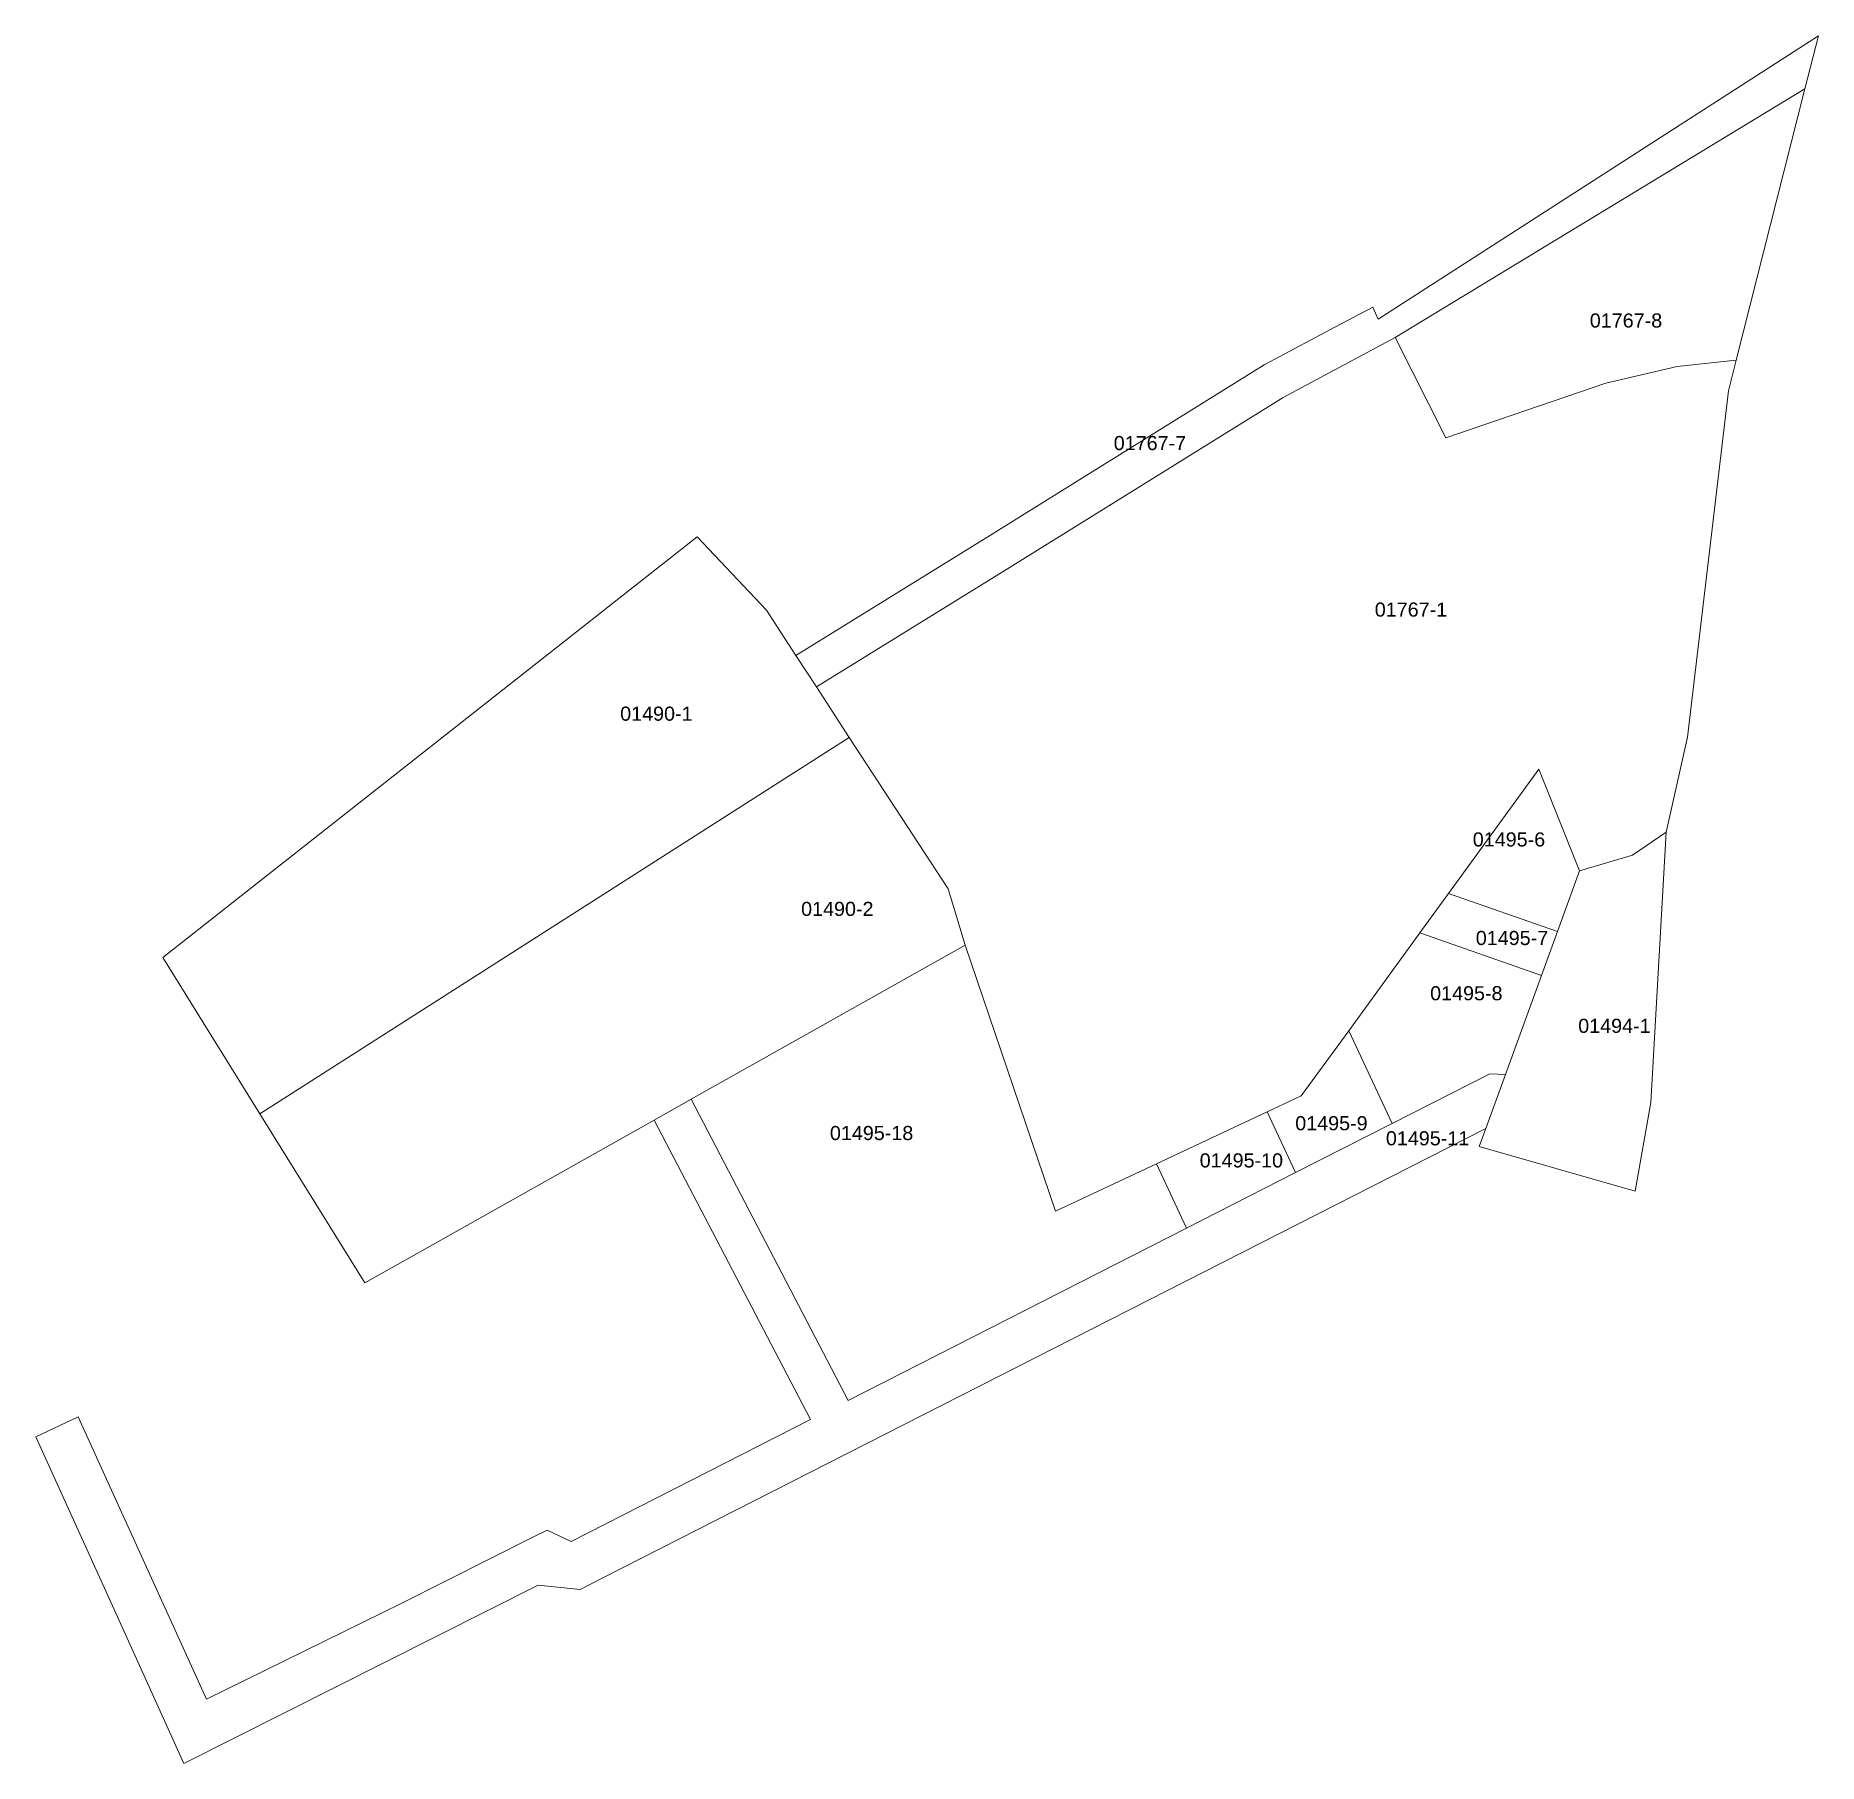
# Model space of a CAD drawing. Header units: metres. Extents: x 7508319 to 7508508, y 4691402 to 4691586.
import ezdxf

# ---------------------------------------------------------------- set-up
doc = ezdxf.new("R2010")
doc.units = ezdxf.units.M
for name, color, linetype, lineweight in [('Nr Parceles Baze', 7, 'Continuous', 0), ('Nr-Kojshi', 251, 'Continuous', 0), ('Parc-Kojshi', 251, 'Continuous', 0), ('Parcela Baze', 7, 'Continuous', 0)]:
    doc.layers.add(name, color=color, linetype=linetype, lineweight=lineweight)
doc.styles.get("Standard").update_dxf_attribs({"font": 'arial.ttf'})

msp = doc.modelspace()

# ---------------------------------------------------------------- linework, layer by layer
at = {"layer": 'Parc-Kojshi'}
for points in [[(7508506.53, 4691580.3), (7508463.02, 4691553.87), (7508451.1, 4691547.5), (7508422.12, 4691529.48), (7508401.52, 4691516.76), (7508399.33, 4691520.11), (7508420.01, 4691532.88), (7508425.75, 4691536.45), (7508449.1, 4691550.97), (7508456.68, 4691555.01), (7508460.62, 4691557.12), (7508461.19, 4691555.82), (7508507.96, 4691585.95), (7508506.53, 4691580.3)], [(7508463.02, 4691553.87), (7508506.53, 4691580.3), (7508499.23, 4691551.48), (7508492.95, 4691550.82), (7508485.39, 4691549.04), (7508468.39, 4691543.21), (7508463.02, 4691553.87)], [(7508388.87, 4691532.69), (7508396.21, 4691524.9), (7508399.33, 4691520.11), (7508401.52, 4691516.76), (7508405.02, 4691511.4), (7508342.41, 4691471.42), (7508332.11, 4691488), (7508388.87, 4691532.69)], [(7508415.51, 4691495.32), (7508417.33, 4691489.34), (7508388.21, 4691472.96), (7508384.29, 4691470.75), (7508358.47, 4691456.23), (7508353.56, 4691453.47), (7508342.41, 4691471.42), (7508405.02, 4691511.4), (7508415.51, 4691495.32)], [(7508488.49, 4691463.2), (7508471.92, 4691467.92), (7508472.63, 4691469.85), (7508474.71, 4691475.59), (7508478.54, 4691486.11), (7508480.24, 4691490.78), (7508482.59, 4691497.24), (7508488.22, 4691498.89), (7508491.78, 4691501.33), (7508490.17, 4691472.62), (7508488.49, 4691463.2)], [(7508480.24, 4691490.78), (7508478.54, 4691486.11), (7508465.62, 4691490.62), (7508468.68, 4691494.82), (7508480.24, 4691490.78)], [(7508478.54, 4691486.11), (7508474.71, 4691475.59), (7508473.06, 4691475.67), (7508462.69, 4691470.39), (7508458.07, 4691480.24), (7508465.62, 4691490.62), (7508478.54, 4691486.11)], [(7508417.33, 4691489.34), (7508426.91, 4691461.07), (7508437.64, 4691466.1), (7508440.84, 4691459.27), (7508404.89, 4691440.97), (7508388.21, 4691472.96), (7508417.33, 4691489.34)], [(7508453.03, 4691473.32), (7508458.07, 4691480.24), (7508462.69, 4691470.39), (7508452.43, 4691465.17), (7508449.41, 4691471.62), (7508453.03, 4691473.32)], [(7508474.71, 4691475.59), (7508472.63, 4691469.85), (7508378.99, 4691422.17), (7508376.43, 4691420.87), (7508371.96, 4691421.33), (7508334.34, 4691402.4), (7508327.1, 4691418.36), (7508318.59, 4691437.11), (7508323.12, 4691439.23), (7508336.75, 4691409.21), (7508357.47, 4691419.42), (7508371.39, 4691426.42), (7508372.91, 4691427.18), (7508375.48, 4691425.99), (7508400.88, 4691438.93), (7508384.29, 4691470.75), (7508388.21, 4691472.96), (7508404.89, 4691440.97), (7508440.84, 4691459.27), (7508452.43, 4691465.17), (7508462.69, 4691470.39), (7508473.06, 4691475.67), (7508474.71, 4691475.59)], [(7508437.64, 4691466.1), (7508449.41, 4691471.62), (7508452.43, 4691465.17), (7508440.84, 4691459.27), (7508437.64, 4691466.1)]]:
    msp.add_lwpolyline(points, close=True, dxfattribs=at)
at = {"layer": 'Parcela Baze'}
for points in [[(7508417.33, 4691489.34), (7508415.51, 4691495.32), (7508405.02, 4691511.4), (7508401.52, 4691516.76), (7508422.12, 4691529.48), (7508451.1, 4691547.5), (7508463.02, 4691553.87), (7508468.39, 4691543.21), (7508485.39, 4691549.04), (7508492.95, 4691550.82), (7508499.23, 4691551.48), (7508498.41, 4691548.23), (7508494.05, 4691511.42), (7508491.78, 4691501.33), (7508488.22, 4691498.89), (7508482.59, 4691497.24), (7508478.28, 4691508.01), (7508468.68, 4691494.82), (7508465.62, 4691490.62), (7508458.07, 4691480.24), (7508453.03, 4691473.32), (7508449.41, 4691471.62), (7508437.64, 4691466.1), (7508426.91, 4691461.07), (7508417.33, 4691489.34)], [(7508478.28, 4691508.01), (7508482.59, 4691497.24), (7508480.24, 4691490.78), (7508468.68, 4691494.82), (7508478.28, 4691508.01)]]:
    msp.add_lwpolyline(points, close=True, dxfattribs=at)

# ---------------------------------------------------------------- texts
at = {"layer": 'Nr Parceles Baze'}
for s, p in [('01767-1', (7508460.84, 4691524.23)), ('01495-6', (7508471.25, 4691499.81))]:
    msp.add_text(s, height=1.5, dxfattribs=at).set_placement(p)
at = {"layer": 'Nr-Kojshi'}
for s, p in [('01767-8', (7508483.68, 4691554.94)), ('01767-7', (7508433.11, 4691541.92)), ('01490-1', (7508380.68, 4691513.17)), ('01490-2', (7508399.9, 4691492.43)), ('01495-7', (7508471.57, 4691489.34)), ('01495-8', (7508466.72, 4691483.47)), ('01494-1', (7508482.45, 4691480.01)), ('01495-18', (7508402.96, 4691468.62)), ('01495-9', (7508452.39, 4691469.66)), ('01495-11', (7508462.02, 4691468.06)), ('01495-10', (7508442.24, 4691465.71))]:
    msp.add_text(s, height=1.5, dxfattribs=at).set_placement(p)

doc.saveas('drawing.dxf')
